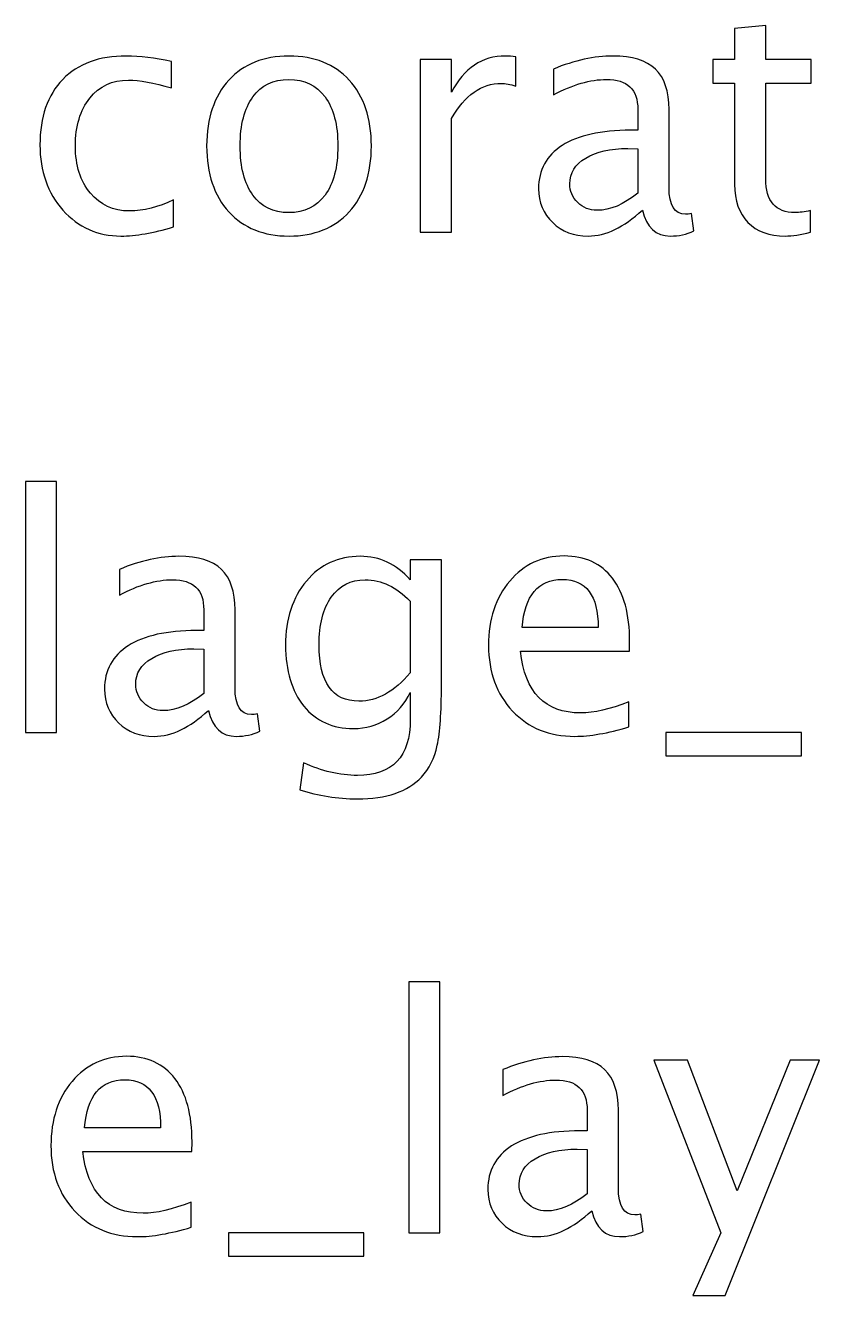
# Model space of a CAD drawing. Header units: centimetres. Extents: x -8.2 to 8, y 8.1 to 14.3.
# Drawn here: x -0.987 to 2.112, y 9.202 to 14.156 of the extents above; entities that cross this region are included whole.
import ezdxf

# ---------------------------------------------------------------- set-up
doc = ezdxf.new("R2010")
doc.units = ezdxf.units.CM
doc.header["$MEASUREMENT"] = 0
doc.layers.add('Layer 1', color=7, linetype='Continuous')

msp = doc.modelspace()

# ---------------------------------------------------------------- linework, layer by layer
at = {"layer": 'Layer 1'}
for points, knots in [([(2.07606, 13.35003), (2.03838, 13.33966), (2.00558, 13.33458), (1.97785, 13.33458), (1.97785, 13.33458), (1.91562, 13.33458), (1.86715, 13.35236), (1.83243, 13.38792), (1.83243, 13.38792), (1.79751, 13.42348), (1.78015, 13.4728), (1.78015, 13.53609), (1.78015, 13.53609), (1.78015, 13.53609), (1.78015, 13.93148), (1.78015, 13.93148), (1.78015, 13.93148), (1.78015, 13.93148), (1.69591, 13.93148), (1.69591, 13.93148), (1.69591, 13.93148), (1.69591, 13.93148), (1.69591, 14.02292), (1.69591, 14.02292), (1.69591, 14.02292), (1.69591, 14.02292), (1.78015, 14.02292), (1.78015, 14.02292), (1.78015, 14.02292), (1.78015, 14.02292), (1.78015, 14.14463), (1.78015, 14.14463), (1.78015, 14.14463), (1.78015, 14.14463), (1.90207, 14.15627), (1.90207, 14.15627), (1.90207, 14.15627), (1.90207, 14.15627), (1.90207, 14.02292), (1.90207, 14.02292), (1.90207, 14.02292), (1.90207, 14.02292), (2.0786, 14.02292), (2.0786, 14.02292), (2.0786, 14.02292), (2.0786, 14.02292), (2.0786, 13.93148), (2.0786, 13.93148), (2.0786, 13.93148), (2.0786, 13.93148), (1.90207, 13.93148), (1.90207, 13.93148), (1.90207, 13.93148), (1.90207, 13.93148), (1.90207, 13.5581), (1.90207, 13.5581), (1.90207, 13.5581), (1.90207, 13.47005), (1.94038, 13.42602), (2.01679, 13.42602), (2.01679, 13.42602), (2.03309, 13.42602), (2.05278, 13.42877), (2.07606, 13.43406), (2.07606, 13.43406), (2.07606, 13.43406), (2.07606, 13.35003), (2.07606, 13.35003)], [0, 0, 0, 0, 0.0555556, 0.0555556, 0.0555556, 0.0555556, 0.1111111, 0.1111111, 0.1111111, 0.1111111, 0.1666667, 0.1666667, 0.1666667, 0.1666667, 0.2222222, 0.2222222, 0.2222222, 0.2222222, 0.2777778, 0.2777778, 0.2777778, 0.2777778, 0.3333333, 0.3333333, 0.3333333, 0.3333333, 0.3888889, 0.3888889, 0.3888889, 0.3888889, 0.4444444, 0.4444444, 0.4444444, 0.4444444, 0.5, 0.5, 0.5, 0.5, 0.5555556, 0.5555556, 0.5555556, 0.5555556, 0.6111111, 0.6111111, 0.6111111, 0.6111111, 0.6666667, 0.6666667, 0.6666667, 0.6666667, 0.7222222, 0.7222222, 0.7222222, 0.7222222, 0.7777778, 0.7777778, 0.7777778, 0.7777778, 0.8333333, 0.8333333, 0.8333333, 0.8333333, 0.8888889, 0.8888889, 0.8888889, 0.8888889, 1, 1, 1, 1]), ([(-0.40911, 13.37014), (-0.48806, 13.34643), (-0.55622, 13.33458), (-0.61358, 13.33458), (-0.61358, 13.33458), (-0.7046, 13.33458), (-0.77995, 13.36824), (-0.83985, 13.43533), (-0.83985, 13.43533), (-0.89975, 13.50264), (-0.92981, 13.58752), (-0.92981, 13.68976), (-0.92981, 13.68976), (-0.92981, 13.79898), (-0.90018, 13.88428), (-0.84091, 13.94524), (-0.84091, 13.94524), (-0.78164, 14.00641), (-0.69888, 14.03689), (-0.59262, 14.03689), (-0.59262, 14.03689), (-0.54034, 14.03689), (-0.4815, 14.02969), (-0.41673, 14.0153), (-0.41673, 14.0153), (-0.41673, 14.0153), (-0.41673, 13.91243), (-0.41673, 13.91243), (-0.41673, 13.91243), (-0.48552, 13.93275), (-0.54161, 13.94291), (-0.58479, 13.94291), (-0.58479, 13.94291), (-0.64745, 13.94291), (-0.69761, 13.91942), (-0.73508, 13.87264), (-0.73508, 13.87264), (-0.77254, 13.82586), (-0.79138, 13.76342), (-0.79138, 13.68552), (-0.79138, 13.68552), (-0.79138, 13.60996), (-0.77191, 13.549), (-0.73317, 13.50222), (-0.73317, 13.50222), (-0.69444, 13.45565), (-0.64385, 13.43237), (-0.58098, 13.43237), (-0.58098, 13.43237), (-0.52531, 13.43237), (-0.46816, 13.44676), (-0.40911, 13.47555), (-0.40911, 13.47555), (-0.40911, 13.47555), (-0.40911, 13.37014), (-0.40911, 13.37014)], [0, 0, 0, 0, 0.0666667, 0.0666667, 0.0666667, 0.0666667, 0.1333333, 0.1333333, 0.1333333, 0.1333333, 0.2, 0.2, 0.2, 0.2, 0.2666667, 0.2666667, 0.2666667, 0.2666667, 0.3333333, 0.3333333, 0.3333333, 0.3333333, 0.4, 0.4, 0.4, 0.4, 0.4666667, 0.4666667, 0.4666667, 0.4666667, 0.5333333, 0.5333333, 0.5333333, 0.5333333, 0.6, 0.6, 0.6, 0.6, 0.6666667, 0.6666667, 0.6666667, 0.6666667, 0.7333333, 0.7333333, 0.7333333, 0.7333333, 0.8, 0.8, 0.8, 0.8, 0.8666667, 0.8666667, 0.8666667, 0.8666667, 1, 1, 1, 1]), ([(0.04195, 13.33458), (-0.0569, 13.33458), (-0.13521, 13.36612), (-0.19279, 13.4292), (-0.19279, 13.4292), (-0.25057, 13.49227), (-0.27936, 13.578), (-0.27936, 13.68616), (-0.27936, 13.68616), (-0.27936, 13.79411), (-0.25057, 13.87962), (-0.19279, 13.94249), (-0.19279, 13.94249), (-0.13521, 14.00535), (-0.0569, 14.03689), (0.04195, 14.03689), (0.04195, 14.03689), (0.1408, 14.03689), (0.21912, 14.00535), (0.27669, 13.94249), (0.27669, 13.94249), (0.33447, 13.87962), (0.36326, 13.79411), (0.36326, 13.68616), (0.36326, 13.68616), (0.36326, 13.578), (0.33447, 13.49227), (0.27669, 13.4292), (0.27669, 13.4292), (0.21912, 13.36612), (0.1408, 13.33458), (0.04195, 13.33458)], [0, 0, 0, 0, 0.1111111, 0.1111111, 0.1111111, 0.1111111, 0.2222222, 0.2222222, 0.2222222, 0.2222222, 0.3333333, 0.3333333, 0.3333333, 0.3333333, 0.4444444, 0.4444444, 0.4444444, 0.4444444, 0.5555556, 0.5555556, 0.5555556, 0.5555556, 0.6666667, 0.6666667, 0.6666667, 0.6666667, 0.7777778, 0.7777778, 0.7777778, 0.7777778, 1, 1, 1, 1]), ([(0.55418, 13.34982), (0.55418, 13.34982), (0.55418, 14.02292), (0.55418, 14.02292), (0.55418, 14.02292), (0.55418, 14.02292), (0.6761, 14.02292), (0.6761, 14.02292), (0.6761, 14.02292), (0.6761, 14.02292), (0.6761, 13.89571), (0.6761, 13.89571), (0.6761, 13.89571), (0.72457, 13.9899), (0.79485, 14.03689), (0.88713, 14.03689), (0.88713, 14.03689), (0.89962, 14.03689), (0.91274, 14.03583), (0.92629, 14.03372), (0.92629, 14.03372), (0.92629, 14.03372), (0.92629, 13.91963), (0.92629, 13.91963), (0.92629, 13.91963), (0.90512, 13.92661), (0.8865, 13.93021), (0.87041, 13.93021), (0.87041, 13.93021), (0.79294, 13.93021), (0.72817, 13.88449), (0.6761, 13.79284), (0.6761, 13.79284), (0.6761, 13.79284), (0.6761, 13.34982), (0.6761, 13.34982), (0.6761, 13.34982), (0.6761, 13.34982), (0.55418, 13.34982), (0.55418, 13.34982)], [0, 0, 0, 0, 0.0909091, 0.0909091, 0.0909091, 0.0909091, 0.1818182, 0.1818182, 0.1818182, 0.1818182, 0.2727273, 0.2727273, 0.2727273, 0.2727273, 0.3636364, 0.3636364, 0.3636364, 0.3636364, 0.4545455, 0.4545455, 0.4545455, 0.4545455, 0.5454545, 0.5454545, 0.5454545, 0.5454545, 0.6363636, 0.6363636, 0.6363636, 0.6363636, 0.7272727, 0.7272727, 0.7272727, 0.7272727, 0.8181818, 0.8181818, 0.8181818, 0.8181818, 1, 1, 1, 1]), ([(1.42074, 13.43555), (1.34751, 13.36824), (1.27702, 13.33458), (1.20929, 13.33458), (1.20929, 13.33458), (1.15362, 13.33458), (1.10726, 13.35194), (1.07065, 13.38686), (1.07065, 13.38686), (1.03382, 13.42179), (1.0154, 13.46581), (1.0154, 13.51894), (1.0154, 13.51894), (1.0154, 13.59239), (1.0463, 13.64891), (1.10811, 13.68828), (1.10811, 13.68828), (1.16992, 13.72765), (1.25861, 13.74733), (1.37418, 13.74733), (1.37418, 13.74733), (1.37418, 13.74733), (1.40275, 13.74733), (1.40275, 13.74733), (1.40275, 13.74733), (1.40275, 13.74733), (1.40275, 13.8284), (1.40275, 13.8284), (1.40275, 13.8284), (1.40275, 13.9065), (1.36211, 13.94545), (1.28062, 13.94545), (1.28062, 13.94545), (1.21754, 13.94545), (1.14854, 13.92555), (1.07382, 13.88576), (1.07382, 13.88576), (1.07382, 13.88576), (1.07382, 13.98609), (1.07382, 13.98609), (1.07382, 13.98609), (1.15595, 14.01996), (1.23342, 14.03689), (1.30602, 14.03689), (1.30602, 14.03689), (1.38074, 14.03689), (1.43598, 14.01996), (1.47133, 13.98588), (1.47133, 13.98588), (1.50689, 13.9518), (1.52467, 13.89931), (1.52467, 13.8284), (1.52467, 13.8284), (1.52467, 13.8284), (1.52467, 13.52423), (1.52467, 13.52423), (1.52467, 13.52423), (1.52467, 13.4546), (1.54605, 13.41967), (1.58902, 13.41967), (1.58902, 13.41967), (1.59431, 13.41967), (1.60214, 13.42052), (1.61251, 13.42221), (1.61251, 13.42221), (1.61251, 13.42221), (1.62119, 13.35448), (1.62119, 13.35448), (1.62119, 13.35448), (1.59346, 13.34114), (1.56298, 13.33458), (1.52954, 13.33458), (1.52954, 13.33458), (1.4726, 13.33458), (1.43641, 13.36824), (1.42074, 13.43555)], [0, 0, 0, 0, 0.05, 0.05, 0.05, 0.05, 0.1, 0.1, 0.1, 0.1, 0.15, 0.15, 0.15, 0.15, 0.2, 0.2, 0.2, 0.2, 0.25, 0.25, 0.25, 0.25, 0.3, 0.3, 0.3, 0.3, 0.35, 0.35, 0.35, 0.35, 0.4, 0.4, 0.4, 0.4, 0.45, 0.45, 0.45, 0.45, 0.5, 0.5, 0.5, 0.5, 0.55, 0.55, 0.55, 0.55, 0.6, 0.6, 0.6, 0.6, 0.65, 0.65, 0.65, 0.65, 0.7, 0.7, 0.7, 0.7, 0.75, 0.75, 0.75, 0.75, 0.8, 0.8, 0.8, 0.8, 0.85, 0.85, 0.85, 0.85, 0.9, 0.9, 0.9, 0.9, 1, 1, 1, 1]), ([(0.04174, 13.42602), (0.10206, 13.42602), (0.14905, 13.44867), (0.1825, 13.49418), (0.1825, 13.49418), (0.21573, 13.53947), (0.23245, 13.60361), (0.23245, 13.68616), (0.23245, 13.68616), (0.23245, 13.7685), (0.21573, 13.83242), (0.1825, 13.87772), (0.1825, 13.87772), (0.14905, 13.9228), (0.10206, 13.94545), (0.04174, 13.94545), (0.04174, 13.94545), (-0.0188, 13.94545), (-0.06579, 13.9228), (-0.09881, 13.87772), (-0.09881, 13.87772), (-0.13204, 13.83242), (-0.14855, 13.7685), (-0.14855, 13.68616), (-0.14855, 13.68616), (-0.14855, 13.60361), (-0.13204, 13.53947), (-0.09881, 13.49418), (-0.09881, 13.49418), (-0.06579, 13.44867), (-0.0188, 13.42602), (0.04174, 13.42602)], [0, 0, 0, 0, 0.1111111, 0.1111111, 0.1111111, 0.1111111, 0.2222222, 0.2222222, 0.2222222, 0.2222222, 0.3333333, 0.3333333, 0.3333333, 0.3333333, 0.4444444, 0.4444444, 0.4444444, 0.4444444, 0.5555556, 0.5555556, 0.5555556, 0.5555556, 0.6666667, 0.6666667, 0.6666667, 0.6666667, 0.7777778, 0.7777778, 0.7777778, 0.7777778, 1, 1, 1, 1]), ([(1.40275, 13.50201), (1.40275, 13.50201), (1.40275, 13.67494), (1.40275, 13.67494), (1.40275, 13.67494), (1.40275, 13.67494), (1.36359, 13.67621), (1.36359, 13.67621), (1.36359, 13.67621), (1.29586, 13.67621), (1.24125, 13.66372), (1.19955, 13.63875), (1.19955, 13.63875), (1.15806, 13.61356), (1.13732, 13.58033), (1.13732, 13.53884), (1.13732, 13.53884), (1.13732, 13.50984), (1.14769, 13.48529), (1.16822, 13.46518), (1.16822, 13.46518), (1.18897, 13.44507), (1.21416, 13.43491), (1.244, 13.43491), (1.244, 13.43491), (1.2948, 13.43491), (1.34772, 13.45735), (1.40275, 13.50201)], [0, 0, 0, 0, 0.125, 0.125, 0.125, 0.125, 0.25, 0.25, 0.25, 0.25, 0.375, 0.375, 0.375, 0.375, 0.5, 0.5, 0.5, 0.5, 0.625, 0.625, 0.625, 0.625, 0.75, 0.75, 0.75, 0.75, 1, 1, 1, 1]), ([(-0.98654, 11.39825), (-0.98654, 11.39825), (-0.98654, 12.37742), (-0.98654, 12.37742), (-0.98654, 12.37742), (-0.98654, 12.37742), (-0.86462, 12.37742), (-0.86462, 12.37742), (-0.86462, 12.37742), (-0.86462, 12.37742), (-0.86462, 11.39825), (-0.86462, 11.39825), (-0.86462, 11.39825), (-0.86462, 11.39825), (-0.98654, 11.39825), (-0.98654, 11.39825)], [0, 0, 0, 0, 0.2, 0.2, 0.2, 0.2, 0.4, 0.4, 0.4, 0.4, 0.6, 0.6, 0.6, 0.6, 1, 1, 1, 1]), ([(-0.27259, 11.48398), (-0.34582, 11.41667), (-0.41631, 11.38301), (-0.48404, 11.38301), (-0.48404, 11.38301), (-0.53971, 11.38301), (-0.58607, 11.40037), (-0.62268, 11.43529), (-0.62268, 11.43529), (-0.65951, 11.47022), (-0.67793, 11.51424), (-0.67793, 11.56737), (-0.67793, 11.56737), (-0.67793, 11.64082), (-0.64703, 11.69734), (-0.58522, 11.73671), (-0.58522, 11.73671), (-0.52341, 11.77608), (-0.43472, 11.79576), (-0.31915, 11.79576), (-0.31915, 11.79576), (-0.31915, 11.79576), (-0.29058, 11.79576), (-0.29058, 11.79576), (-0.29058, 11.79576), (-0.29058, 11.79576), (-0.29058, 11.87683), (-0.29058, 11.87683), (-0.29058, 11.87683), (-0.29058, 11.95493), (-0.33122, 11.99388), (-0.41271, 11.99388), (-0.41271, 11.99388), (-0.47579, 11.99388), (-0.54479, 11.97398), (-0.61951, 11.93419), (-0.61951, 11.93419), (-0.61951, 11.93419), (-0.61951, 12.03452), (-0.61951, 12.03452), (-0.61951, 12.03452), (-0.53738, 12.06839), (-0.45991, 12.08532), (-0.38731, 12.08532), (-0.38731, 12.08532), (-0.31259, 12.08532), (-0.25735, 12.06839), (-0.222, 12.03431), (-0.222, 12.03431), (-0.18644, 12.00023), (-0.16866, 11.94774), (-0.16866, 11.87683), (-0.16866, 11.87683), (-0.16866, 11.87683), (-0.16866, 11.57266), (-0.16866, 11.57266), (-0.16866, 11.57266), (-0.16866, 11.50303), (-0.14728, 11.4681), (-0.10431, 11.4681), (-0.10431, 11.4681), (-0.09902, 11.4681), (-0.09119, 11.46895), (-0.08082, 11.47064), (-0.08082, 11.47064), (-0.08082, 11.47064), (-0.07214, 11.40291), (-0.07214, 11.40291), (-0.07214, 11.40291), (-0.09987, 11.38957), (-0.13035, 11.38301), (-0.16379, 11.38301), (-0.16379, 11.38301), (-0.22073, 11.38301), (-0.25692, 11.41667), (-0.27259, 11.48398)], [0, 0, 0, 0, 0.05, 0.05, 0.05, 0.05, 0.1, 0.1, 0.1, 0.1, 0.15, 0.15, 0.15, 0.15, 0.2, 0.2, 0.2, 0.2, 0.25, 0.25, 0.25, 0.25, 0.3, 0.3, 0.3, 0.3, 0.35, 0.35, 0.35, 0.35, 0.4, 0.4, 0.4, 0.4, 0.45, 0.45, 0.45, 0.45, 0.5, 0.5, 0.5, 0.5, 0.55, 0.55, 0.55, 0.55, 0.6, 0.6, 0.6, 0.6, 0.65, 0.65, 0.65, 0.65, 0.7, 0.7, 0.7, 0.7, 0.75, 0.75, 0.75, 0.75, 0.8, 0.8, 0.8, 0.8, 0.85, 0.85, 0.85, 0.85, 0.9, 0.9, 0.9, 0.9, 1, 1, 1, 1]), ([(0.08428, 11.17473), (0.08428, 11.17473), (0.09867, 11.28014), (0.09867, 11.28014), (0.09867, 11.28014), (0.16937, 11.24712), (0.23943, 11.23061), (0.30865, 11.23061), (0.30865, 11.23061), (0.44602, 11.23061), (0.51481, 11.30342), (0.51481, 11.44884), (0.51481, 11.44884), (0.51481, 11.44884), (0.51481, 11.55467), (0.51481, 11.55467), (0.51481, 11.55467), (0.49364, 11.51001), (0.46359, 11.47551), (0.42443, 11.45074), (0.42443, 11.45074), (0.38527, 11.42598), (0.34167, 11.41349), (0.29362, 11.41349), (0.29362, 11.41349), (0.21213, 11.41349), (0.14757, 11.4427), (0.09994, 11.50112), (0.09994, 11.50112), (0.05232, 11.55954), (0.0284, 11.6387), (0.0284, 11.73861), (0.0284, 11.73861), (0.0284, 11.84085), (0.05549, 11.92424), (0.10968, 11.9888), (0.10968, 11.9888), (0.16408, 12.05315), (0.23414, 12.08532), (0.32029, 12.08532), (0.32029, 12.08532), (0.39564, 12.08532), (0.46062, 12.05484), (0.51481, 11.99367), (0.51481, 11.99367), (0.51481, 11.99367), (0.51481, 12.07135), (0.51481, 12.07135), (0.51481, 12.07135), (0.51481, 12.07135), (0.63673, 12.07135), (0.63673, 12.07135), (0.63673, 12.07135), (0.63673, 12.07135), (0.63673, 11.58198), (0.63673, 11.58198), (0.63673, 11.58198), (0.63673, 11.47678), (0.63123, 11.39889), (0.62022, 11.3483), (0.62022, 11.3483), (0.60943, 11.29771), (0.58868, 11.25622), (0.55863, 11.22405), (0.55863, 11.22405), (0.50529, 11.16753), (0.42189, 11.13917), (0.30865, 11.13917), (0.30865, 11.13917), (0.23097, 11.13917), (0.15625, 11.15102), (0.08428, 11.17473)], [0, 0, 0, 0, 0.0526316, 0.0526316, 0.0526316, 0.0526316, 0.1052632, 0.1052632, 0.1052632, 0.1052632, 0.1578947, 0.1578947, 0.1578947, 0.1578947, 0.2105263, 0.2105263, 0.2105263, 0.2105263, 0.2631579, 0.2631579, 0.2631579, 0.2631579, 0.3157895, 0.3157895, 0.3157895, 0.3157895, 0.3684211, 0.3684211, 0.3684211, 0.3684211, 0.4210526, 0.4210526, 0.4210526, 0.4210526, 0.4736842, 0.4736842, 0.4736842, 0.4736842, 0.5263158, 0.5263158, 0.5263158, 0.5263158, 0.5789474, 0.5789474, 0.5789474, 0.5789474, 0.6315789, 0.6315789, 0.6315789, 0.6315789, 0.6842105, 0.6842105, 0.6842105, 0.6842105, 0.7368421, 0.7368421, 0.7368421, 0.7368421, 0.7894737, 0.7894737, 0.7894737, 0.7894737, 0.8421053, 0.8421053, 0.8421053, 0.8421053, 0.8947368, 0.8947368, 0.8947368, 0.8947368, 1, 1, 1, 1]), ([(1.36762, 11.41984), (1.28571, 11.39529), (1.21564, 11.38301), (1.15722, 11.38301), (1.15722, 11.38301), (1.05753, 11.38301), (0.97646, 11.41603), (0.91402, 11.48186), (0.91402, 11.48186), (0.85158, 11.54769), (0.82025, 11.63299), (0.82025, 11.73798), (0.82025, 11.73798), (0.82025, 11.83979), (0.84777, 11.9234), (0.90301, 11.9888), (0.90301, 11.9888), (0.95826, 12.05399), (1.02895, 12.08659), (1.1151, 12.08659), (1.1151, 12.08659), (1.19659, 12.08659), (1.25967, 12.05759), (1.30412, 11.9996), (1.30412, 11.9996), (1.34857, 11.9416), (1.3708, 11.85947), (1.3708, 11.753), (1.3708, 11.753), (1.3708, 11.753), (1.37016, 11.71575), (1.37016, 11.71575), (1.37016, 11.71575), (1.37016, 11.71575), (0.94471, 11.71575), (0.94471, 11.71575), (0.94471, 11.71575), (0.96249, 11.55488), (1.04102, 11.47445), (1.18008, 11.47445), (1.18008, 11.47445), (1.2311, 11.47445), (1.29354, 11.48884), (1.36762, 11.51763), (1.36762, 11.51763), (1.36762, 11.51763), (1.36762, 11.41984), (1.36762, 11.41984)], [0, 0, 0, 0, 0.0769231, 0.0769231, 0.0769231, 0.0769231, 0.1538462, 0.1538462, 0.1538462, 0.1538462, 0.2307692, 0.2307692, 0.2307692, 0.2307692, 0.3076923, 0.3076923, 0.3076923, 0.3076923, 0.3846154, 0.3846154, 0.3846154, 0.3846154, 0.4615385, 0.4615385, 0.4615385, 0.4615385, 0.5384615, 0.5384615, 0.5384615, 0.5384615, 0.6153846, 0.6153846, 0.6153846, 0.6153846, 0.6923077, 0.6923077, 0.6923077, 0.6923077, 0.7692308, 0.7692308, 0.7692308, 0.7692308, 0.8461538, 0.8461538, 0.8461538, 0.8461538, 1, 1, 1, 1]), ([(0.51481, 11.63108), (0.51481, 11.63108), (0.51481, 11.91027), (0.51481, 11.91027), (0.51481, 11.91027), (0.46105, 11.96594), (0.40242, 11.99388), (0.33913, 11.99388), (0.33913, 11.99388), (0.28282, 11.99388), (0.2388, 11.97144), (0.20705, 11.92636), (0.20705, 11.92636), (0.17509, 11.88149), (0.15921, 11.81904), (0.15921, 11.73946), (0.15921, 11.73946), (0.15921, 11.5932), (0.21107, 11.52017), (0.315, 11.52017), (0.315, 11.52017), (0.38569, 11.52017), (0.45237, 11.55721), (0.51481, 11.63108)], [0, 0, 0, 0, 0.1428571, 0.1428571, 0.1428571, 0.1428571, 0.2857143, 0.2857143, 0.2857143, 0.2857143, 0.4285714, 0.4285714, 0.4285714, 0.4285714, 0.5714286, 0.5714286, 0.5714286, 0.5714286, 0.7142857, 0.7142857, 0.7142857, 0.7142857, 1, 1, 1, 1]), ([(0.95106, 11.80719), (0.95106, 11.80719), (1.24824, 11.80719), (1.24824, 11.80719), (1.24824, 11.80719), (1.24824, 11.9325), (1.20146, 11.99515), (1.10812, 11.99515), (1.10812, 11.99515), (1.01414, 11.99515), (0.96186, 11.9325), (0.95106, 11.80719)], [0, 0, 0, 0, 0.25, 0.25, 0.25, 0.25, 0.5, 0.5, 0.5, 0.5, 1, 1, 1, 1]), ([(-0.29058, 11.55044), (-0.29058, 11.55044), (-0.29058, 11.72337), (-0.29058, 11.72337), (-0.29058, 11.72337), (-0.29058, 11.72337), (-0.32974, 11.72464), (-0.32974, 11.72464), (-0.32974, 11.72464), (-0.39747, 11.72464), (-0.45208, 11.71215), (-0.49378, 11.68718), (-0.49378, 11.68718), (-0.53527, 11.66199), (-0.55601, 11.62876), (-0.55601, 11.58727), (-0.55601, 11.58727), (-0.55601, 11.55827), (-0.54564, 11.53372), (-0.52511, 11.51361), (-0.52511, 11.51361), (-0.50436, 11.4935), (-0.47917, 11.48334), (-0.44933, 11.48334), (-0.44933, 11.48334), (-0.39853, 11.48334), (-0.34561, 11.50578), (-0.29058, 11.55044)], [0, 0, 0, 0, 0.125, 0.125, 0.125, 0.125, 0.25, 0.25, 0.25, 0.25, 0.375, 0.375, 0.375, 0.375, 0.5, 0.5, 0.5, 0.5, 0.625, 0.625, 0.625, 0.625, 0.75, 0.75, 0.75, 0.75, 1, 1, 1, 1]), ([(1.51261, 11.30681), (1.51261, 11.30681), (1.51261, 11.39825), (1.51261, 11.39825), (1.51261, 11.39825), (1.51261, 11.39825), (2.04093, 11.39825), (2.04093, 11.39825), (2.04093, 11.39825), (2.04093, 11.39825), (2.04093, 11.30681), (2.04093, 11.30681), (2.04093, 11.30681), (2.04093, 11.30681), (1.51261, 11.30681), (1.51261, 11.30681)], [0, 0, 0, 0, 0.2, 0.2, 0.2, 0.2, 0.4, 0.4, 0.4, 0.4, 0.6, 0.6, 0.6, 0.6, 1, 1, 1, 1]), ([(0.5091, 9.44668), (0.5091, 9.44668), (0.5091, 10.42585), (0.5091, 10.42585), (0.5091, 10.42585), (0.5091, 10.42585), (0.63102, 10.42585), (0.63102, 10.42585), (0.63102, 10.42585), (0.63102, 10.42585), (0.63102, 9.44668), (0.63102, 9.44668), (0.63102, 9.44668), (0.63102, 9.44668), (0.5091, 9.44668), (0.5091, 9.44668)], [0, 0, 0, 0, 0.2, 0.2, 0.2, 0.2, 0.4, 0.4, 0.4, 0.4, 0.6, 0.6, 0.6, 0.6, 1, 1, 1, 1]), ([(-0.33947, 9.46827), (-0.42138, 9.44372), (-0.49145, 9.43144), (-0.54987, 9.43144), (-0.54987, 9.43144), (-0.64956, 9.43144), (-0.73063, 9.46446), (-0.79307, 9.53029), (-0.79307, 9.53029), (-0.85551, 9.59612), (-0.88684, 9.68142), (-0.88684, 9.78641), (-0.88684, 9.78641), (-0.88684, 9.88822), (-0.85932, 9.97183), (-0.80408, 10.03723), (-0.80408, 10.03723), (-0.74883, 10.10242), (-0.67814, 10.13502), (-0.59199, 10.13502), (-0.59199, 10.13502), (-0.5105, 10.13502), (-0.44742, 10.10602), (-0.40297, 10.04803), (-0.40297, 10.04803), (-0.35852, 9.99003), (-0.33629, 9.9079), (-0.33629, 9.80143), (-0.33629, 9.80143), (-0.33629, 9.80143), (-0.33693, 9.76418), (-0.33693, 9.76418), (-0.33693, 9.76418), (-0.33693, 9.76418), (-0.76238, 9.76418), (-0.76238, 9.76418), (-0.76238, 9.76418), (-0.7446, 9.60331), (-0.66607, 9.52288), (-0.52701, 9.52288), (-0.52701, 9.52288), (-0.47599, 9.52288), (-0.41355, 9.53727), (-0.33947, 9.56606), (-0.33947, 9.56606), (-0.33947, 9.56606), (-0.33947, 9.46827), (-0.33947, 9.46827)], [0, 0, 0, 0, 0.0769231, 0.0769231, 0.0769231, 0.0769231, 0.1538462, 0.1538462, 0.1538462, 0.1538462, 0.2307692, 0.2307692, 0.2307692, 0.2307692, 0.3076923, 0.3076923, 0.3076923, 0.3076923, 0.3846154, 0.3846154, 0.3846154, 0.3846154, 0.4615385, 0.4615385, 0.4615385, 0.4615385, 0.5384615, 0.5384615, 0.5384615, 0.5384615, 0.6153846, 0.6153846, 0.6153846, 0.6153846, 0.6923077, 0.6923077, 0.6923077, 0.6923077, 0.7692308, 0.7692308, 0.7692308, 0.7692308, 0.8461538, 0.8461538, 0.8461538, 0.8461538, 1, 1, 1, 1]), ([(1.22305, 9.53241), (1.14982, 9.4651), (1.07933, 9.43144), (1.0116, 9.43144), (1.0116, 9.43144), (0.95593, 9.43144), (0.90957, 9.4488), (0.87296, 9.48372), (0.87296, 9.48372), (0.83613, 9.51865), (0.81771, 9.56267), (0.81771, 9.6158), (0.81771, 9.6158), (0.81771, 9.68925), (0.84861, 9.74577), (0.91042, 9.78514), (0.91042, 9.78514), (0.97223, 9.82451), (1.06092, 9.84419), (1.17649, 9.84419), (1.17649, 9.84419), (1.17649, 9.84419), (1.20506, 9.84419), (1.20506, 9.84419), (1.20506, 9.84419), (1.20506, 9.84419), (1.20506, 9.92526), (1.20506, 9.92526), (1.20506, 9.92526), (1.20506, 10.00336), (1.16442, 10.04231), (1.08293, 10.04231), (1.08293, 10.04231), (1.01985, 10.04231), (0.95085, 10.02241), (0.87613, 9.98262), (0.87613, 9.98262), (0.87613, 9.98262), (0.87613, 10.08295), (0.87613, 10.08295), (0.87613, 10.08295), (0.95826, 10.11682), (1.03573, 10.13375), (1.10833, 10.13375), (1.10833, 10.13375), (1.18305, 10.13375), (1.23829, 10.11682), (1.27364, 10.08274), (1.27364, 10.08274), (1.3092, 10.04866), (1.32698, 9.99617), (1.32698, 9.92526), (1.32698, 9.92526), (1.32698, 9.92526), (1.32698, 9.62109), (1.32698, 9.62109), (1.32698, 9.62109), (1.32698, 9.55146), (1.34836, 9.51653), (1.39133, 9.51653), (1.39133, 9.51653), (1.39662, 9.51653), (1.40445, 9.51738), (1.41482, 9.51907), (1.41482, 9.51907), (1.41482, 9.51907), (1.4235, 9.45134), (1.4235, 9.45134), (1.4235, 9.45134), (1.39577, 9.438), (1.36529, 9.43144), (1.33185, 9.43144), (1.33185, 9.43144), (1.27491, 9.43144), (1.23872, 9.4651), (1.22305, 9.53241)], [0, 0, 0, 0, 0.05, 0.05, 0.05, 0.05, 0.1, 0.1, 0.1, 0.1, 0.15, 0.15, 0.15, 0.15, 0.2, 0.2, 0.2, 0.2, 0.25, 0.25, 0.25, 0.25, 0.3, 0.3, 0.3, 0.3, 0.35, 0.35, 0.35, 0.35, 0.4, 0.4, 0.4, 0.4, 0.45, 0.45, 0.45, 0.45, 0.5, 0.5, 0.5, 0.5, 0.55, 0.55, 0.55, 0.55, 0.6, 0.6, 0.6, 0.6, 0.65, 0.65, 0.65, 0.65, 0.7, 0.7, 0.7, 0.7, 0.75, 0.75, 0.75, 0.75, 0.8, 0.8, 0.8, 0.8, 0.85, 0.85, 0.85, 0.85, 0.9, 0.9, 0.9, 0.9, 1, 1, 1, 1]), ([(1.61717, 9.20157), (1.61717, 9.20157), (1.72639, 9.44583), (1.72639, 9.44583), (1.72639, 9.44583), (1.72639, 9.44583), (1.46562, 10.11978), (1.46562, 10.11978), (1.46562, 10.11978), (1.46562, 10.11978), (1.59643, 10.11978), (1.59643, 10.11978), (1.59643, 10.11978), (1.59643, 10.11978), (1.79032, 9.61009), (1.79032, 9.61009), (1.79032, 9.61009), (1.79032, 9.61009), (1.99712, 10.11978), (1.99712, 10.11978), (1.99712, 10.11978), (1.99712, 10.11978), (2.11205, 10.11978), (2.11205, 10.11978), (2.11205, 10.11978), (2.11205, 10.11978), (1.74417, 9.20157), (1.74417, 9.20157), (1.74417, 9.20157), (1.74417, 9.20157), (1.61717, 9.20157), (1.61717, 9.20157)], [0, 0, 0, 0, 0.1111111, 0.1111111, 0.1111111, 0.1111111, 0.2222222, 0.2222222, 0.2222222, 0.2222222, 0.3333333, 0.3333333, 0.3333333, 0.3333333, 0.4444444, 0.4444444, 0.4444444, 0.4444444, 0.5555556, 0.5555556, 0.5555556, 0.5555556, 0.6666667, 0.6666667, 0.6666667, 0.6666667, 0.7777778, 0.7777778, 0.7777778, 0.7777778, 1, 1, 1, 1]), ([(-0.75603, 9.85562), (-0.75603, 9.85562), (-0.45885, 9.85562), (-0.45885, 9.85562), (-0.45885, 9.85562), (-0.45885, 9.98093), (-0.50563, 10.04358), (-0.59897, 10.04358), (-0.59897, 10.04358), (-0.69295, 10.04358), (-0.74523, 9.98093), (-0.75603, 9.85562)], [0, 0, 0, 0, 0.25, 0.25, 0.25, 0.25, 0.5, 0.5, 0.5, 0.5, 1, 1, 1, 1]), ([(1.20506, 9.59887), (1.20506, 9.59887), (1.20506, 9.7718), (1.20506, 9.7718), (1.20506, 9.7718), (1.20506, 9.7718), (1.1659, 9.77307), (1.1659, 9.77307), (1.1659, 9.77307), (1.09817, 9.77307), (1.04356, 9.76058), (1.00186, 9.73561), (1.00186, 9.73561), (0.96037, 9.71042), (0.93963, 9.67719), (0.93963, 9.6357), (0.93963, 9.6357), (0.93963, 9.6067), (0.95, 9.58215), (0.97053, 9.56204), (0.97053, 9.56204), (0.99128, 9.54193), (1.01647, 9.53177), (1.04631, 9.53177), (1.04631, 9.53177), (1.09711, 9.53177), (1.15003, 9.55421), (1.20506, 9.59887)], [0, 0, 0, 0, 0.125, 0.125, 0.125, 0.125, 0.25, 0.25, 0.25, 0.25, 0.375, 0.375, 0.375, 0.375, 0.5, 0.5, 0.5, 0.5, 0.625, 0.625, 0.625, 0.625, 0.75, 0.75, 0.75, 0.75, 1, 1, 1, 1]), ([(-0.19448, 9.35524), (-0.19448, 9.35524), (-0.19448, 9.44668), (-0.19448, 9.44668), (-0.19448, 9.44668), (-0.19448, 9.44668), (0.33384, 9.44668), (0.33384, 9.44668), (0.33384, 9.44668), (0.33384, 9.44668), (0.33384, 9.35524), (0.33384, 9.35524), (0.33384, 9.35524), (0.33384, 9.35524), (-0.19448, 9.35524), (-0.19448, 9.35524)], [0, 0, 0, 0, 0.2, 0.2, 0.2, 0.2, 0.4, 0.4, 0.4, 0.4, 0.6, 0.6, 0.6, 0.6, 1, 1, 1, 1])]:
    msp.add_open_spline(points, degree=3, knots=knots, dxfattribs=at)

doc.saveas('drawing.dxf')
